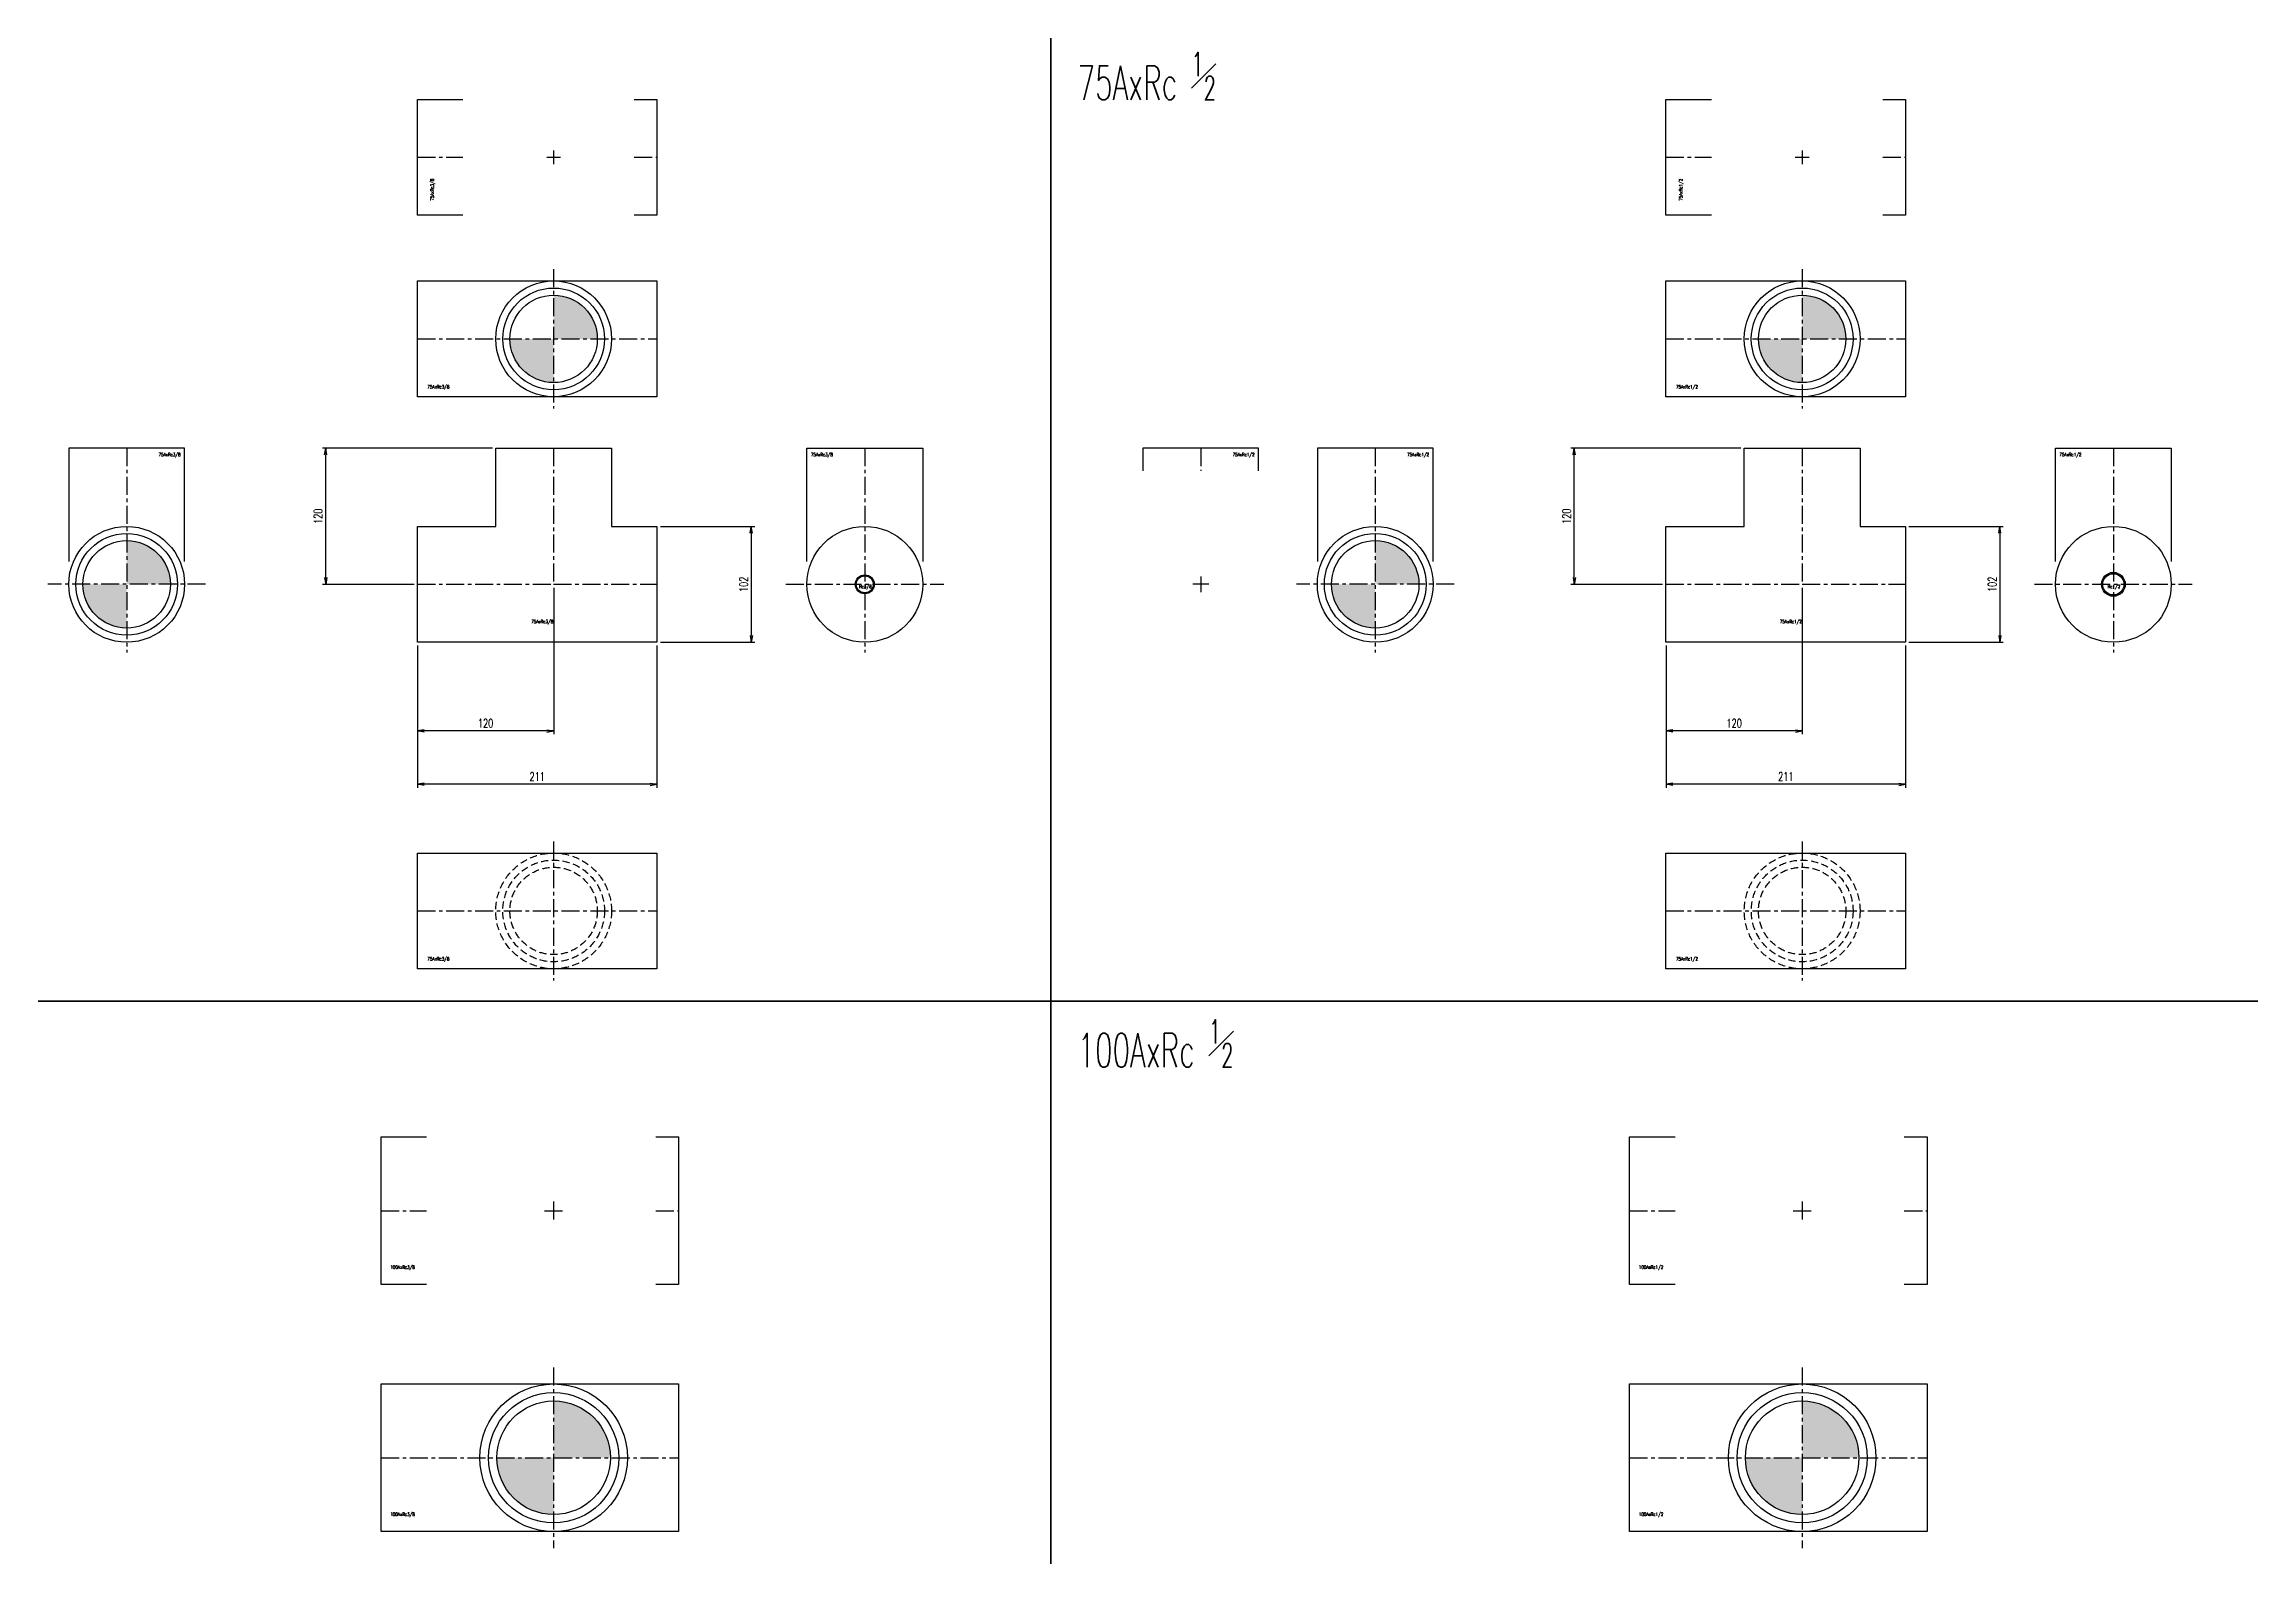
# Model space of a CAD drawing. Header units: millimetres. Extents: x 1711 to 90196, y -23291 to 8516.
# Drawn here: x 62978 to 64923, y -3093 to -1760 of the extents above; entities that cross this region are included whole.
import ezdxf
from ezdxf.enums import TextEntityAlignment as Align

# ---------------------------------------------------------------- set-up
doc = ezdxf.new("R2010")
doc.units = ezdxf.units.MM
doc.header["$PDMODE"] = 35
doc.linetypes.add('CENTER', pattern=[50.8, 31.75, -6.35, 6.35, -6.35])
doc.linetypes.add('HIDDEN', pattern=[9.525, 6.35, -3.175])
doc.layers.add('line', color=153, linetype='Continuous', lineweight=50)
for name, color, linetype in [('寸法', 2, 'Continuous'), ('配管-CVP', 4, 'Continuous'), ('＃配管（PVC)', 21, 'Continuous')]:
    doc.layers.add(name, color=color, linetype=linetype)
doc.styles.add('kpk', font='romans.shx', dxfattribs={"width": 0.7, "bigfont": 'extfont2.shx'})
doc.styles.get("Standard").update_dxf_attribs({"font": 'romans.shx', "bigfont": 'extfont.shx'})
doc.dimstyles.new('KPK-3', dxfattribs={"dimscale": 3, "dimtxt": 2.5, "dimasz": 2, "dimexe": 1, "dimexo": 1, "dimgap": 1, "dimtad": 3, "dimdec": 1, "dimdsep": 46, "dimtxsty": 'kpk', "dimblk": 'OPEN', "dimcen": 2.5, "dimclrd": 2, "dimclre": 2, "dimclrt": 4, "dimadec": 1, "dimazin": 2, "dimtfac": 1, "dimtdec": 1, "dimtmove": 0, "dimatfit": 2, "dimldrblk": 'OPEN', "dimfxl": 0, "dimlwd": -1, "dimlwe": -1, "dimarcsym": 0})

# ---------------------------------------------------------------- blocks, each defined once
blk = doc.blocks.new('A$Cb0ec0105')
at = {"layer": 'line'}
blk.add_line((10381.8, -100), (10381.8, -9662.3), dxfattribs=at)
blk.add_lwpolyline([(0, -4210), (2414, -4210), (3514, -4210), (4614, -4210), (5714, -4210), (6814, -4210), (7914, -4210), (7974, -4210), (9074, -4210), (10174, -4210), (11274, -4210), (12374, -4210), (13681.8, -4210)], dxfattribs=at)
at = {"layer": 'line', "char_height": 30, "attachment_point": 4}
for s, insert in [('{\\W0.6;75AxRc \\H0.7x;\\S1#2;}', (10405.4, -3395.2)), ('{\\W0.6;100AxRc \\H0.7x;\\S1#2;}', (10405.4, -4247.4))]:
    blk.add_mtext(s, dxfattribs=dict(at, insert=insert))
blk = doc.blocks.new('_Open')
at = {"color": 0, "linetype": 'ByBlock', "lineweight": -2}
for p, q in [((-1, 0.17), (0, 0)), ((-1, -0.17), (0, 0)), ((0, 0), (-1, 0))]:
    blk.add_line(p, q, dxfattribs=at)
blk = doc.blocks.new('*D2509')
at = {"layer": 'Defpoints', "color": 0, "transparency": 16777216}
for p in [(63226, -2115.4), (63375.8, -2115.4), (63306.8, -2235.4)]:
    blk.add_point(p, dxfattribs=at)
at = {"layer": '寸法', "color": 2, "transparency": 16777216}
for p, q in [((63372.8, -2115.4), (63223, -2115.4)), ((63226, -2229.4), (63226, -2121.4)), ((63303.8, -2235.4), (63223, -2235.4))]:
    blk.add_line(p, q, dxfattribs=at)
at = {"layer": '寸法', "color": 2, "transparency": 16777216, "xscale": 6, "yscale": 6, "zscale": 6}
for p, rotation in [((63226, -2115.4), 90), ((63226, -2235.4), 270)]:
    blk.add_blockref('_Open', p, dxfattribs=dict(at, rotation=rotation))
at = {"layer": '寸法', "color": 4, "transparency": 16777216, "insert": (63219.2, -2175.4), "char_height": 7.5, "attachment_point": 5, "rotation": 90, "style": 'kpk', "bg_fill": 3, "box_fill_scale": 1.1, "bg_fill_color": 256, "bg_fill_true_color": 13158600, "bg_fill_transparency": 0}
blk.add_mtext('120', dxfattribs=at)
blk = doc.blocks.new('*D2510')
at = {"layer": 'Defpoints', "color": 0, "transparency": 16777216}
for p in [(63306.8, -2286.4), (63517.8, -2286.4), (63306.8, -2411.5)]:
    blk.add_point(p, dxfattribs=at)
at = {"layer": '寸法', "color": 2, "transparency": 16777216}
for p, q in [((63306.8, -2289.4), (63306.8, -2414.5)), ((63517.8, -2289.4), (63517.8, -2414.5)), ((63511.8, -2411.5), (63312.8, -2411.5))]:
    blk.add_line(p, q, dxfattribs=at)
at = {"layer": '寸法', "color": 2, "transparency": 16777216, "xscale": 6, "yscale": 6, "zscale": 6, "rotation": 180}
blk.add_blockref('_Open', (63306.8, -2411.5), dxfattribs=at)
at = {"layer": '寸法', "color": 2, "transparency": 16777216, "xscale": 6, "yscale": 6, "zscale": 6}
blk.add_blockref('_Open', (63517.8, -2411.5), dxfattribs=at)
at = {"layer": '寸法', "color": 4, "transparency": 16777216, "insert": (63412.3, -2404.7), "char_height": 7.5, "attachment_point": 5, "style": 'kpk', "bg_fill": 3, "box_fill_scale": 1.1, "bg_fill_color": 256, "bg_fill_true_color": 13158600, "bg_fill_transparency": 0}
blk.add_mtext('211', dxfattribs=at)
blk = doc.blocks.new('*D2511')
at = {"layer": 'Defpoints', "color": 0, "transparency": 16777216}
for p in [(63426.8, -2235.4), (63306.8, -2286.4), (63306.8, -2364.5)]:
    blk.add_point(p, dxfattribs=at)
at = {"layer": '寸法', "color": 2, "transparency": 16777216}
for p, q in [((63426.8, -2238.4), (63426.8, -2367.5)), ((63306.8, -2289.4), (63306.8, -2367.5)), ((63420.8, -2364.5), (63312.8, -2364.5))]:
    blk.add_line(p, q, dxfattribs=at)
at = {"layer": '寸法', "color": 2, "transparency": 16777216, "xscale": 6, "yscale": 6, "zscale": 6, "rotation": 180}
blk.add_blockref('_Open', (63306.8, -2364.5), dxfattribs=at)
at = {"layer": '寸法', "color": 2, "transparency": 16777216, "xscale": 6, "yscale": 6, "zscale": 6}
blk.add_blockref('_Open', (63426.8, -2364.5), dxfattribs=at)
at = {"layer": '寸法', "color": 4, "transparency": 16777216, "insert": (63366.8, -2357.7), "char_height": 7.5, "attachment_point": 5, "style": 'kpk', "bg_fill": 3, "box_fill_scale": 1.1, "bg_fill_color": 256, "bg_fill_true_color": 13158600, "bg_fill_transparency": 0}
blk.add_mtext('120', dxfattribs=at)
blk = doc.blocks.new('*D2512')
at = {"layer": 'Defpoints', "color": 0, "transparency": 16777216}
for p in [(63517.8, -2184.4), (63517.8, -2286.4), (63600.9, -2286.4)]:
    blk.add_point(p, dxfattribs=at)
at = {"layer": '寸法', "color": 2, "transparency": 16777216}
for p, q in [((63520.8, -2184.4), (63603.9, -2184.4)), ((63600.9, -2190.4), (63600.9, -2280.4)), ((63520.8, -2286.4), (63603.9, -2286.4))]:
    blk.add_line(p, q, dxfattribs=at)
at = {"layer": '寸法', "color": 2, "transparency": 16777216, "xscale": 6, "yscale": 6, "zscale": 6}
for p, rotation in [((63600.9, -2184.4), 90), ((63600.9, -2286.4), 270)]:
    blk.add_blockref('_Open', p, dxfattribs=dict(at, rotation=rotation))
at = {"layer": '寸法', "color": 4, "transparency": 16777216, "insert": (63594.2, -2235.4), "char_height": 7.5, "attachment_point": 5, "rotation": 90, "style": 'kpk', "bg_fill": 3, "box_fill_scale": 1.1, "bg_fill_color": 256, "bg_fill_true_color": 13158600, "bg_fill_transparency": 0}
blk.add_mtext('102', dxfattribs=at)
blk = doc.blocks.new('75AxRc3／8-ねじ付BT『L型』-正面')
at = {"layer": '＃配管（PVC)', "color": 2, "linetype": 'CENTER', "ltscale": 0.5}
for p, q in [((0, 120), (0, 0)), ((-120, 0), (0, 0)), ((0, 0), (91, 0))]:
    blk.add_line(p, q, dxfattribs=at)
at = {"layer": '＃配管（PVC)', "color": 0, "linetype": 'ByBlock'}
blk.add_lwpolyline([(-120, -51), (-120, 51), (-51, 51), (-51, 120), (51, 120), (51, 51), (91, 51), (91, -51)], close=True, dxfattribs=at)
at = {"layer": 'Defpoints', "color": 6, "style": 'kpk', "width": 0.7}
blk.add_text('75AxRc3/8', height=3, dxfattribs=at).set_placement((-10, -31.3), align=Align.TOP_CENTER)
blk = doc.blocks.new('75AxRc3／8-ねじ付BT『L型』-上面')
at = {"layer": '＃配管（PVC)', "linetype": 'ByBlock'}
h = blk.add_hatch(color=252, dxfattribs=at)
h.dxf.hatch_style = 1
h.paths.add_polyline_path([(0, 0), (38.5, 0, 0.414214), (0, 38.5)])
h.paths.add_polyline_path([(0, -38.5), (0, 0), (-38.5, 0, 0.414214)])
at = {"layer": '＃配管（PVC)', "color": 2, "linetype": 'CENTER', "ltscale": 0.5}
for p, q in [((0, 61.3), (0, -61.3)), ((-120, 0), (91, 0))]:
    blk.add_line(p, q, dxfattribs=at)
at = {"layer": '＃配管（PVC)', "color": 0, "linetype": 'ByBlock'}
blk.add_lwpolyline([(91, -51), (-120, -51), (-120, 51), (91, 51)], close=True, dxfattribs=at)
for radius in [51, 44.8, 38.5]:
    blk.add_circle((0, 0), radius, dxfattribs=at)
at = {"layer": 'Defpoints', "color": 6, "style": 'kpk', "width": 0.7}
blk.add_text('75AxRc3/8', height=3, dxfattribs=at).set_placement((-101.5, -40.7), align=Align.TOP_CENTER)
blk = doc.blocks.new('75AxRc3／8-ねじ付BT『L型』-下面')
at = {"layer": '＃配管（PVC)', "color": 2, "linetype": 'CENTER', "ltscale": 0.5}
for p, q in [((0, 61.3), (0, -61.3)), ((-120, 0), (91, 0))]:
    blk.add_line(p, q, dxfattribs=at)
at = {"layer": '＃配管（PVC)', "color": 0, "linetype": 'ByBlock'}
blk.add_lwpolyline([(91, -51), (-120, -51), (-120, 51), (91, 51)], close=True, dxfattribs=at)
at = {"layer": '＃配管（PVC)', "color": 252, "linetype": 'HIDDEN'}
for radius in [51, 44.8, 38.5]:
    blk.add_circle((0, 0), radius, dxfattribs=at)
at = {"layer": 'Defpoints', "color": 6, "style": 'kpk', "width": 0.7}
blk.add_text('75AxRc3/8', height=3, dxfattribs=at).set_placement((-101.5, -40.7), align=Align.TOP_CENTER)
blk = doc.blocks.new('75AxRc3／8-ねじ付BT『L型』-側面(Rc3／8)')
at = {"layer": '＃配管（PVC)', "color": 2, "linetype": 'CENTER', "ltscale": 0.5}
for p, q in [((0, 120), (0, -60.1)), ((-69.5, 0), (69.5, 0))]:
    blk.add_line(p, q, dxfattribs=at)
at = {"layer": '＃配管（PVC)', "color": 0, "linetype": 'ByBlock'}
blk.add_lwpolyline([(-51, 20), (-51, 120), (51, 120), (51, 20)], dxfattribs=at)
for radius in [51, 7.48]:
    blk.add_circle((0, 0), radius, dxfattribs=at)
at = {"layer": '＃配管（PVC)', "color": 42, "linetype": 'ByBlock'}
blk.add_circle((0, 0), 8.33, dxfattribs=at)
at = {"layer": 'Defpoints', "color": 6, "style": 'kpk', "width": 0.7}
for s, p in [('75AxRc3/8', (-37.8, 115.8)), ('Rc3/8 ', (1.4, -0.5))]:
    blk.add_text(s, height=3, dxfattribs=at).set_placement(p, align=Align.TOP_CENTER)
blk = doc.blocks.new('75AxRc3／8-ねじ付BT『L型』-側面(75A)')
at = {"layer": '＃配管（PVC)', "linetype": 'ByBlock'}
h = blk.add_hatch(color=252, dxfattribs=at)
h.dxf.hatch_style = 1
h.paths.add_polyline_path([(0, 38.5), (0, 0), (38.5, 0, 0.414214)])
h.paths.add_polyline_path([(0, 0), (-38.5, 0, 0.414214), (0, -38.5)])
at = {"layer": '＃配管（PVC)', "color": 2, "linetype": 'CENTER', "ltscale": 0.5}
for p, q in [((0, 120), (0, -60.1)), ((69.5, 0), (-69.5, 0))]:
    blk.add_line(p, q, dxfattribs=at)
at = {"layer": '＃配管（PVC)', "color": 0, "linetype": 'ByBlock'}
blk.add_lwpolyline([(51, 20), (51, 120), (-51, 120), (-51, 20)], dxfattribs=at)
for radius in [51, 44.8, 38.5]:
    blk.add_circle((0, 0), radius, dxfattribs=at)
at = {"layer": 'Defpoints', "color": 6, "style": 'kpk', "width": 0.7}
blk.add_text('75AxRc3/8', height=3, dxfattribs=at).set_placement((37.8, 115.8), align=Align.TOP_CENTER)
blk = doc.blocks.new('75AxRc3／8-ねじ付BT『L型』-半(上下)')
at = {"layer": '＃配管（PVC)', "color": 2, "linetype": 'CENTER', "ltscale": 0.5}
for p, q in [((-120, 0), (-80, 0)), ((-6.1, 0), (6.1, 0)), ((0, 6.1), (0, -6.1)), ((71, 0), (91, 0))]:
    blk.add_line(p, q, dxfattribs=at)
at = {"layer": '＃配管（PVC)', "color": 0, "linetype": 'ByBlock'}
for points in [[(-80, -51), (-120, -51), (-120, 51), (-80, 51)], [(71, 51), (91, 51), (91, -51), (71, -51)]]:
    blk.add_lwpolyline(points, dxfattribs=at)
at = {"layer": 'Defpoints', "color": 6, "style": 'kpk', "width": 0.7}
blk.add_text('75AxRc3/8', height=3, rotation=90, dxfattribs=at).set_placement((-108.5, -28.6), align=Align.TOP_CENTER)
blk = doc.blocks.new('100AxRc3／8-ねじ付BT『L型』-上面')
at = {"layer": '＃配管（PVC)', "linetype": 'ByBlock'}
h = blk.add_hatch(color=252, dxfattribs=at)
h.dxf.hatch_style = 1
h.paths.add_polyline_path([(0, 0), (50, 0, 0.414214), (0, 50)])
h.paths.add_polyline_path([(0, -50), (0, 0), (-50, 0, 0.414214)])
at = {"layer": '＃配管（PVC)', "color": 2, "linetype": 'CENTER', "ltscale": 0.5}
for p, q in [((0, 79.6), (0, -79.6)), ((-152, 0), (110, 0))]:
    blk.add_line(p, q, dxfattribs=at)
at = {"layer": '＃配管（PVC)', "color": 0, "linetype": 'ByBlock'}
blk.add_lwpolyline([(110, -65), (-152, -65), (-152, 65), (110, 65)], close=True, dxfattribs=at)
for radius in [65, 57.4, 50]:
    blk.add_circle((0, 0), radius, dxfattribs=at)
at = {"layer": 'Defpoints', "color": 6, "style": 'kpk', "width": 0.7}
blk.add_text('100AxRc3/8', height=3, dxfattribs=at).set_placement((-133.1, -48.3), align=Align.TOP_CENTER)
blk = doc.blocks.new('100AxRc3／8-ねじ付BT『L型』-半(上下)')
at = {"layer": '＃配管（PVC)', "color": 2, "linetype": 'CENTER', "ltscale": 0.5}
for p, q in [((-152, 0), (-112, 0)), ((-8, 0), (8, 0)), ((0, 8), (0, -8)), ((90, 0), (110, 0))]:
    blk.add_line(p, q, dxfattribs=at)
at = {"layer": '＃配管（PVC)', "color": 0, "linetype": 'ByBlock'}
for points in [[(-112, -65), (-152, -65), (-152, 65), (-112, 65)], [(90, 65), (110, 65), (110, -65), (90, -65)]]:
    blk.add_lwpolyline(points, dxfattribs=at)
at = {"layer": 'Defpoints', "color": 6, "style": 'kpk', "width": 0.7}
blk.add_text('100AxRc3/8', height=3, dxfattribs=at).set_placement((-133.1, -48.3), align=Align.TOP_CENTER)
blk = doc.blocks.new('*D2538')
at = {"layer": 'Defpoints', "color": 0, "transparency": 16777216}
for p in [(64326, -2115.4), (64475.8, -2115.4), (64406.8, -2235.4)]:
    blk.add_point(p, dxfattribs=at)
at = {"layer": '寸法', "color": 2, "transparency": 16777216}
for p, q in [((64472.8, -2115.4), (64323, -2115.4)), ((64326, -2229.4), (64326, -2121.4)), ((64403.8, -2235.4), (64323, -2235.4))]:
    blk.add_line(p, q, dxfattribs=at)
at = {"layer": '寸法', "color": 2, "transparency": 16777216, "xscale": 6, "yscale": 6, "zscale": 6}
for p, rotation in [((64326, -2115.4), 90), ((64326, -2235.4), 270)]:
    blk.add_blockref('_Open', p, dxfattribs=dict(at, rotation=rotation))
at = {"layer": '寸法', "color": 4, "transparency": 16777216, "insert": (64319.2, -2175.4), "char_height": 7.5, "attachment_point": 5, "rotation": 90, "style": 'kpk', "bg_fill": 3, "box_fill_scale": 1.1, "bg_fill_color": 256, "bg_fill_true_color": 13158600, "bg_fill_transparency": 0}
blk.add_mtext('120', dxfattribs=at)
blk = doc.blocks.new('*D2539')
at = {"layer": 'Defpoints', "color": 0, "transparency": 16777216}
for p in [(64406.8, -2286.4), (64617.8, -2286.4), (64406.8, -2411.5)]:
    blk.add_point(p, dxfattribs=at)
at = {"layer": '寸法', "color": 2, "transparency": 16777216}
for p, q in [((64406.8, -2289.4), (64406.8, -2414.5)), ((64617.8, -2289.4), (64617.8, -2414.5)), ((64611.8, -2411.5), (64412.8, -2411.5))]:
    blk.add_line(p, q, dxfattribs=at)
at = {"layer": '寸法', "color": 2, "transparency": 16777216, "xscale": 6, "yscale": 6, "zscale": 6, "rotation": 180}
blk.add_blockref('_Open', (64406.8, -2411.5), dxfattribs=at)
at = {"layer": '寸法', "color": 2, "transparency": 16777216, "xscale": 6, "yscale": 6, "zscale": 6}
blk.add_blockref('_Open', (64617.8, -2411.5), dxfattribs=at)
at = {"layer": '寸法', "color": 4, "transparency": 16777216, "insert": (64512.3, -2404.7), "char_height": 7.5, "attachment_point": 5, "style": 'kpk', "bg_fill": 3, "box_fill_scale": 1.1, "bg_fill_color": 256, "bg_fill_true_color": 13158600, "bg_fill_transparency": 0}
blk.add_mtext('211', dxfattribs=at)
blk = doc.blocks.new('*D2540')
at = {"layer": 'Defpoints', "color": 0, "transparency": 16777216}
for p in [(64526.8, -2235.4), (64406.8, -2286.4), (64406.8, -2364.5)]:
    blk.add_point(p, dxfattribs=at)
at = {"layer": '寸法', "color": 2, "transparency": 16777216}
for p, q in [((64526.8, -2238.4), (64526.8, -2367.5)), ((64406.8, -2289.4), (64406.8, -2367.5)), ((64520.8, -2364.5), (64412.8, -2364.5))]:
    blk.add_line(p, q, dxfattribs=at)
at = {"layer": '寸法', "color": 2, "transparency": 16777216, "xscale": 6, "yscale": 6, "zscale": 6, "rotation": 180}
blk.add_blockref('_Open', (64406.8, -2364.5), dxfattribs=at)
at = {"layer": '寸法', "color": 2, "transparency": 16777216, "xscale": 6, "yscale": 6, "zscale": 6}
blk.add_blockref('_Open', (64526.8, -2364.5), dxfattribs=at)
at = {"layer": '寸法', "color": 4, "transparency": 16777216, "insert": (64466.8, -2357.7), "char_height": 7.5, "attachment_point": 5, "style": 'kpk', "bg_fill": 3, "box_fill_scale": 1.1, "bg_fill_color": 256, "bg_fill_true_color": 13158600, "bg_fill_transparency": 0}
blk.add_mtext('120', dxfattribs=at)
blk = doc.blocks.new('*D2541')
at = {"layer": 'Defpoints', "color": 0, "transparency": 16777216}
for p in [(64617.8, -2184.4), (64617.8, -2286.4), (64700.9, -2286.4)]:
    blk.add_point(p, dxfattribs=at)
at = {"layer": '寸法', "color": 2, "transparency": 16777216}
for p, q in [((64620.8, -2184.4), (64703.9, -2184.4)), ((64700.9, -2190.4), (64700.9, -2280.4)), ((64620.8, -2286.4), (64703.9, -2286.4))]:
    blk.add_line(p, q, dxfattribs=at)
at = {"layer": '寸法', "color": 2, "transparency": 16777216, "xscale": 6, "yscale": 6, "zscale": 6}
for p, rotation in [((64700.9, -2184.4), 90), ((64700.9, -2286.4), 270)]:
    blk.add_blockref('_Open', p, dxfattribs=dict(at, rotation=rotation))
at = {"layer": '寸法', "color": 4, "transparency": 16777216, "insert": (64694.2, -2235.4), "char_height": 7.5, "attachment_point": 5, "rotation": 90, "style": 'kpk', "bg_fill": 3, "box_fill_scale": 1.1, "bg_fill_color": 256, "bg_fill_true_color": 13158600, "bg_fill_transparency": 0}
blk.add_mtext('102', dxfattribs=at)
blk = doc.blocks.new('75AxRc1／2-ねじ付BT『L型』-上面')
at = {"layer": '＃配管（PVC)', "linetype": 'ByBlock'}
h = blk.add_hatch(color=252, dxfattribs=at)
h.dxf.hatch_style = 1
h.paths.add_polyline_path([(0, 0), (38.5, 0, 0.414214), (0, 38.5)])
h.paths.add_polyline_path([(0, -38.5), (0, 0), (-38.5, 0, 0.414214)])
at = {"layer": '＃配管（PVC)', "color": 2, "linetype": 'CENTER', "ltscale": 0.5}
for p, q in [((0, 61.3), (0, -61.3)), ((-120, 0), (91, 0))]:
    blk.add_line(p, q, dxfattribs=at)
at = {"layer": '＃配管（PVC)', "color": 0, "linetype": 'ByBlock'}
blk.add_lwpolyline([(91, -51), (-120, -51), (-120, 51), (91, 51)], close=True, dxfattribs=at)
for radius in [51, 44.8, 38.5]:
    blk.add_circle((0, 0), radius, dxfattribs=at)
at = {"layer": 'Defpoints', "color": 6, "style": 'kpk', "width": 0.7}
blk.add_text('75AxRc1/2', height=3, dxfattribs=at).set_placement((-101.5, -40.7), align=Align.TOP_CENTER)
blk = doc.blocks.new('75AxRc1／2-ねじ付BT『L型』-正面')
at = {"layer": '＃配管（PVC)', "color": 2, "linetype": 'CENTER', "ltscale": 0.5}
for p, q in [((0, 120), (0, 0)), ((-120, 0), (0, 0)), ((0, 0), (91, 0))]:
    blk.add_line(p, q, dxfattribs=at)
at = {"layer": '＃配管（PVC)', "color": 0, "linetype": 'ByBlock'}
blk.add_lwpolyline([(-120, -51), (-120, 51), (-51, 51), (-51, 120), (51, 120), (51, 51), (91, 51), (91, -51)], close=True, dxfattribs=at)
at = {"layer": 'Defpoints', "color": 6, "style": 'kpk', "width": 0.7}
blk.add_text('75AxRc1/2', height=3, dxfattribs=at).set_placement((-10, -31.3), align=Align.TOP_CENTER)
blk = doc.blocks.new('75AxRc1／2-ねじ付BT『L型』-下面')
at = {"layer": '＃配管（PVC)', "color": 2, "linetype": 'CENTER', "ltscale": 0.5}
for p, q in [((0, 61.3), (0, -61.3)), ((-120, 0), (91, 0))]:
    blk.add_line(p, q, dxfattribs=at)
at = {"layer": '＃配管（PVC)', "color": 0, "linetype": 'ByBlock'}
blk.add_lwpolyline([(91, -51), (-120, -51), (-120, 51), (91, 51)], close=True, dxfattribs=at)
at = {"layer": '＃配管（PVC)', "color": 252, "linetype": 'HIDDEN'}
for radius in [51, 44.8, 38.5]:
    blk.add_circle((0, 0), radius, dxfattribs=at)
at = {"layer": 'Defpoints', "color": 6, "style": 'kpk', "width": 0.7}
blk.add_text('75AxRc1/2', height=3, dxfattribs=at).set_placement((-101.5, -40.7), align=Align.TOP_CENTER)
blk = doc.blocks.new('75AxRc1／2-ねじ付BT『L型』-側面(75A)')
at = {"layer": '＃配管（PVC)', "linetype": 'ByBlock'}
h = blk.add_hatch(color=252, dxfattribs=at)
h.dxf.hatch_style = 1
h.paths.add_polyline_path([(0, 38.5), (0, 0), (38.5, 0, 0.414214)])
h.paths.add_polyline_path([(0, 0), (-38.5, 0, 0.414214), (0, -38.5)])
at = {"layer": '＃配管（PVC)', "color": 2, "linetype": 'CENTER', "ltscale": 0.5}
for p, q in [((0, 120), (0, -60.1)), ((69.5, 0), (-69.5, 0))]:
    blk.add_line(p, q, dxfattribs=at)
at = {"layer": '＃配管（PVC)', "color": 0, "linetype": 'ByBlock'}
blk.add_lwpolyline([(51, 20), (51, 120), (-51, 120), (-51, 20)], dxfattribs=at)
for radius in [51, 44.8, 38.5]:
    blk.add_circle((0, 0), radius, dxfattribs=at)
at = {"layer": 'Defpoints', "color": 6, "style": 'kpk', "width": 0.7}
blk.add_text('75AxRc1/2', height=3, dxfattribs=at).set_placement((37.8, 115.8), align=Align.TOP_CENTER)
blk = doc.blocks.new('75AxRc1／2-ねじ付BT『L型』-半面(側面)')
at = {"layer": '＃配管（PVC)', "color": 2, "linetype": 'CENTER', "ltscale": 0.5}
for p, q in [((0, 120), (0, 100)), ((7, 0), (-7, 0)), ((0, 7), (0, -7))]:
    blk.add_line(p, q, dxfattribs=at)
at = {"layer": '＃配管（PVC)', "color": 0, "linetype": 'ByBlock'}
blk.add_lwpolyline([(51, 100), (51, 120), (-51, 120), (-51, 100)], dxfattribs=at)
at = {"layer": 'Defpoints', "color": 6, "style": 'kpk', "width": 0.7}
blk.add_text('75AxRc1/2', height=3, dxfattribs=at).set_placement((37.8, 115.8), align=Align.TOP_CENTER)
blk = doc.blocks.new('75AxRc1／2-ねじ付BT『L型』-半(上下)')
at = {"layer": '＃配管（PVC)', "color": 2, "linetype": 'CENTER', "ltscale": 0.5}
for p, q in [((-120, 0), (-80, 0)), ((-6.1, 0), (6.1, 0)), ((0, 6.1), (0, -6.1)), ((71, 0), (91, 0))]:
    blk.add_line(p, q, dxfattribs=at)
at = {"layer": '＃配管（PVC)', "color": 0, "linetype": 'ByBlock'}
for points in [[(-80, -51), (-120, -51), (-120, 51), (-80, 51)], [(71, 51), (91, 51), (91, -51), (71, -51)]]:
    blk.add_lwpolyline(points, dxfattribs=at)
at = {"layer": 'Defpoints', "color": 6, "style": 'kpk', "width": 0.7}
blk.add_text('75AxRc1/2', height=3, rotation=90, dxfattribs=at).set_placement((-108.5, -28.6), align=Align.TOP_CENTER)
blk = doc.blocks.new('75AxRc1／2-ねじ付BT『L型』-側面(Rc1／2)')
at = {"layer": '＃配管（PVC)', "color": 2, "linetype": 'CENTER', "ltscale": 0.5}
for p, q in [((0, 120), (0, -60.1)), ((-69.5, 0), (69.5, 0))]:
    blk.add_line(p, q, dxfattribs=at)
at = {"layer": '＃配管（PVC)', "color": 0, "linetype": 'ByBlock'}
blk.add_lwpolyline([(-51, 20), (-51, 120), (51, 120), (51, 20)], dxfattribs=at)
for radius in [51, 9.32]:
    blk.add_circle((0, 0), radius, dxfattribs=at)
at = {"layer": '＃配管（PVC)', "color": 42, "linetype": 'ByBlock'}
blk.add_circle((0, 0), 10.5, dxfattribs=at)
at = {"layer": 'Defpoints', "color": 6, "style": 'kpk', "width": 0.7}
for s, p in [('75AxRc1/2', (-37.8, 115.8)), ('Rc1/2 ', (1.4, -0.5))]:
    blk.add_text(s, height=3, dxfattribs=at).set_placement(p, align=Align.TOP_CENTER)
blk = doc.blocks.new('100AxRc1／2-ねじ付BT『L型』-上面')
at = {"layer": '＃配管（PVC)', "linetype": 'ByBlock'}
h = blk.add_hatch(color=252, dxfattribs=at)
h.dxf.hatch_style = 1
h.paths.add_polyline_path([(0, 0), (50, 0, 0.414214), (0, 50)])
h.paths.add_polyline_path([(0, -50), (0, 0), (-50, 0, 0.414214)])
at = {"layer": '＃配管（PVC)', "color": 2, "linetype": 'CENTER', "ltscale": 0.5}
for p, q in [((0, 79.6), (0, -79.6)), ((-152, 0), (110, 0))]:
    blk.add_line(p, q, dxfattribs=at)
at = {"layer": '＃配管（PVC)', "color": 0, "linetype": 'ByBlock'}
blk.add_lwpolyline([(110, -65), (-152, -65), (-152, 65), (110, 65)], close=True, dxfattribs=at)
for radius in [65, 57.4, 50]:
    blk.add_circle((0, 0), radius, dxfattribs=at)
at = {"layer": 'Defpoints', "color": 6, "style": 'kpk', "width": 0.7}
blk.add_text('100AxRc1/2', height=3, dxfattribs=at).set_placement((-133.1, -48.3), align=Align.TOP_CENTER)
blk = doc.blocks.new('100AxRc1／2-ねじ付BT『L型』-半(上下)')
at = {"layer": '＃配管（PVC)', "color": 2, "linetype": 'CENTER', "ltscale": 0.5}
for p, q in [((-152, 0), (-112, 0)), ((-8, 0), (8, 0)), ((0, 8), (0, -8)), ((90, 0), (110, 0))]:
    blk.add_line(p, q, dxfattribs=at)
at = {"layer": '＃配管（PVC)', "color": 0, "linetype": 'ByBlock'}
for points in [[(-112, -65), (-152, -65), (-152, 65), (-112, 65)], [(90, 65), (110, 65), (110, -65), (90, -65)]]:
    blk.add_lwpolyline(points, dxfattribs=at)
at = {"layer": 'Defpoints', "color": 6, "style": 'kpk', "width": 0.7}
blk.add_text('100AxRc1/2', height=3, dxfattribs=at).set_placement((-133.1, -48.3), align=Align.TOP_CENTER)

msp = doc.modelspace()

# ---------------------------------------------------------------- block references
at = {"layer": 'line'}
msp.add_blockref('A$Cb0ec0105', (53482.959, 1607.5677), dxfattribs=at)
at = {"layer": '配管-CVP', "linetype": 'ByBlock'}
for name, p in [('75AxRc3／8-ねじ付BT『L型』-半(上下)', (63426.7532, -1859.1991)), ('75AxRc1／2-ねじ付BT『L型』-半(上下)', (64526.7532, -1859.1991)), ('75AxRc3／8-ねじ付BT『L型』-上面', (63426.7532, -2019.1678)), ('75AxRc1／2-ねじ付BT『L型』-上面', (64526.7532, -2019.1678)), ('75AxRc3／8-ねじ付BT『L型』-側面(75A)', (63050.5967, -2235.3736)), ('75AxRc3／8-ねじ付BT『L型』-側面(Rc3／8)', (63700.9096, -2235.3736)), ('75AxRc1／2-ねじ付BT『L型』-半面(側面)', (63996.867, -2235.3736)), ('75AxRc1／2-ねじ付BT『L型』-側面(75A)', (64150.5967, -2235.3736)), ('75AxRc1／2-ねじ付BT『L型』-側面(Rc1／2)', (64800.9096, -2235.3736)), ('75AxRc3／8-ねじ付BT『L型』-下面', (63426.7532, -2523.0691)), ('75AxRc1／2-ねじ付BT『L型』-下面', (64526.7532, -2523.0691)), ('100AxRc3／8-ねじ付BT『L型』-半(上下)', (63426.7532, -2787.1045)), ('100AxRc1／2-ねじ付BT『L型』-半(上下)', (64526.7532, -2787.1045)), ('100AxRc3／8-ねじ付BT『L型』-上面', (63426.7532, -3004.7451)), ('100AxRc1／2-ねじ付BT『L型』-上面', (64526.7532, -3004.7451))]:
    msp.add_blockref(name, p, dxfattribs=at)

# ---------------------------------------------------------------- next in the draw order: dimensions: what is measured, and where the dimension line sits
at = {"layer": '寸法'}
for base, p1, p2, picture, middle in [((63225.9601, -2115.3736), (63306.7532, -2235.3736), (63375.7532, -2115.3736), '*D2509', (63219.2101, -2175.3736)), ((64325.9601, -2115.3736), (64406.7532, -2235.3736), (64475.7532, -2115.3736), '*D2538', (64319.2101, -2175.3736))]:
    dim = msp.add_linear_dim(base=base, p1=p1, p2=p2, angle=90, dimstyle='KPK-3', dxfattribs=at)
    dim.commit()
    dim.dimension.update_dxf_attribs({"geometry": picture, "text_midpoint": middle})
for base, p1, p2, picture, middle in [((63306.7532, -2411.4694), (63517.7532, -2286.3736), (63306.7532, -2286.3736), '*D2510', (63412.2532, -2404.7194)), ((64406.7532, -2411.4694), (64617.7532, -2286.3736), (64406.7532, -2286.3736), '*D2539', (64512.2532, -2404.7194))]:
    dim = msp.add_linear_dim(base=base, p1=p1, p2=p2, dimstyle='KPK-3', dxfattribs=at)
    dim.commit()
    dim.dimension.update_dxf_attribs({"geometry": picture, "text_midpoint": middle})

# ---------------------------------------------------------------- next in the draw order: dimensions: what is measured, and where the dimension line sits
for base, p1, p2, picture, middle in [((63600.9071, -2286.3736), (63517.7532, -2184.3736), (63517.7532, -2286.3736), '*D2512', (63594.1571, -2235.3736)), ((64700.9071, -2286.3736), (64617.7532, -2184.3736), (64617.7532, -2286.3736), '*D2541', (64694.1571, -2235.3736))]:
    dim = msp.add_linear_dim(base=base, p1=p1, p2=p2, angle=90, dimstyle='KPK-3', dxfattribs=at)
    dim.commit()
    dim.dimension.update_dxf_attribs({"geometry": picture, "text_midpoint": middle})
for base, p1, p2, picture, middle in [((63306.7532, -2364.4609), (63426.7532, -2235.3736), (63306.7532, -2286.3736), '*D2511', (63366.7532, -2357.7109)), ((64406.7532, -2364.4609), (64526.7532, -2235.3736), (64406.7532, -2286.3736), '*D2540', (64466.7532, -2357.7109))]:
    dim = msp.add_linear_dim(base=base, p1=p1, p2=p2, dimstyle='KPK-3', dxfattribs=at)
    dim.commit()
    dim.dimension.update_dxf_attribs({"geometry": picture, "text_midpoint": middle})

# ---------------------------------------------------------------- next in the draw order: block references
at = {"layer": '配管-CVP', "linetype": 'ByBlock'}
for name, p in [('75AxRc3／8-ねじ付BT『L型』-正面', (63426.7532, -2235.3736)), ('75AxRc1／2-ねじ付BT『L型』-正面', (64526.7532, -2235.3736))]:
    msp.add_blockref(name, p, dxfattribs=at)

doc.saveas('drawing.dxf')
